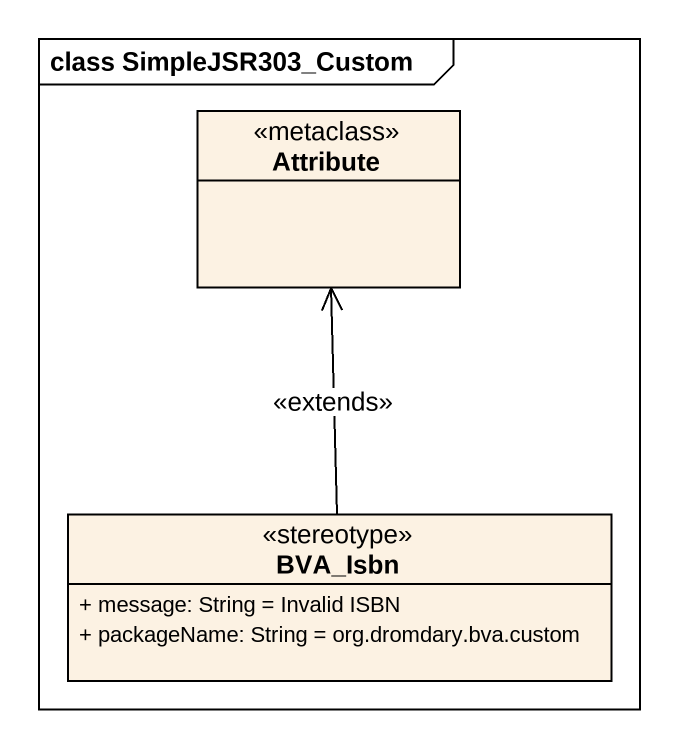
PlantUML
@startuml
mainframe class SimpleJSR303_Custom
hide circle
hide empty members
skinparam classAttributeIconSize 0
class Attribute <<metaclass>>
class BVA_Isbn <<stereotype>> {
  + message: String = Invalid ISBN
  + packageName: String = org.dromdary.bva.custom
}
BVA_Isbn -up-> Attribute : <<extends>>
@enduml
